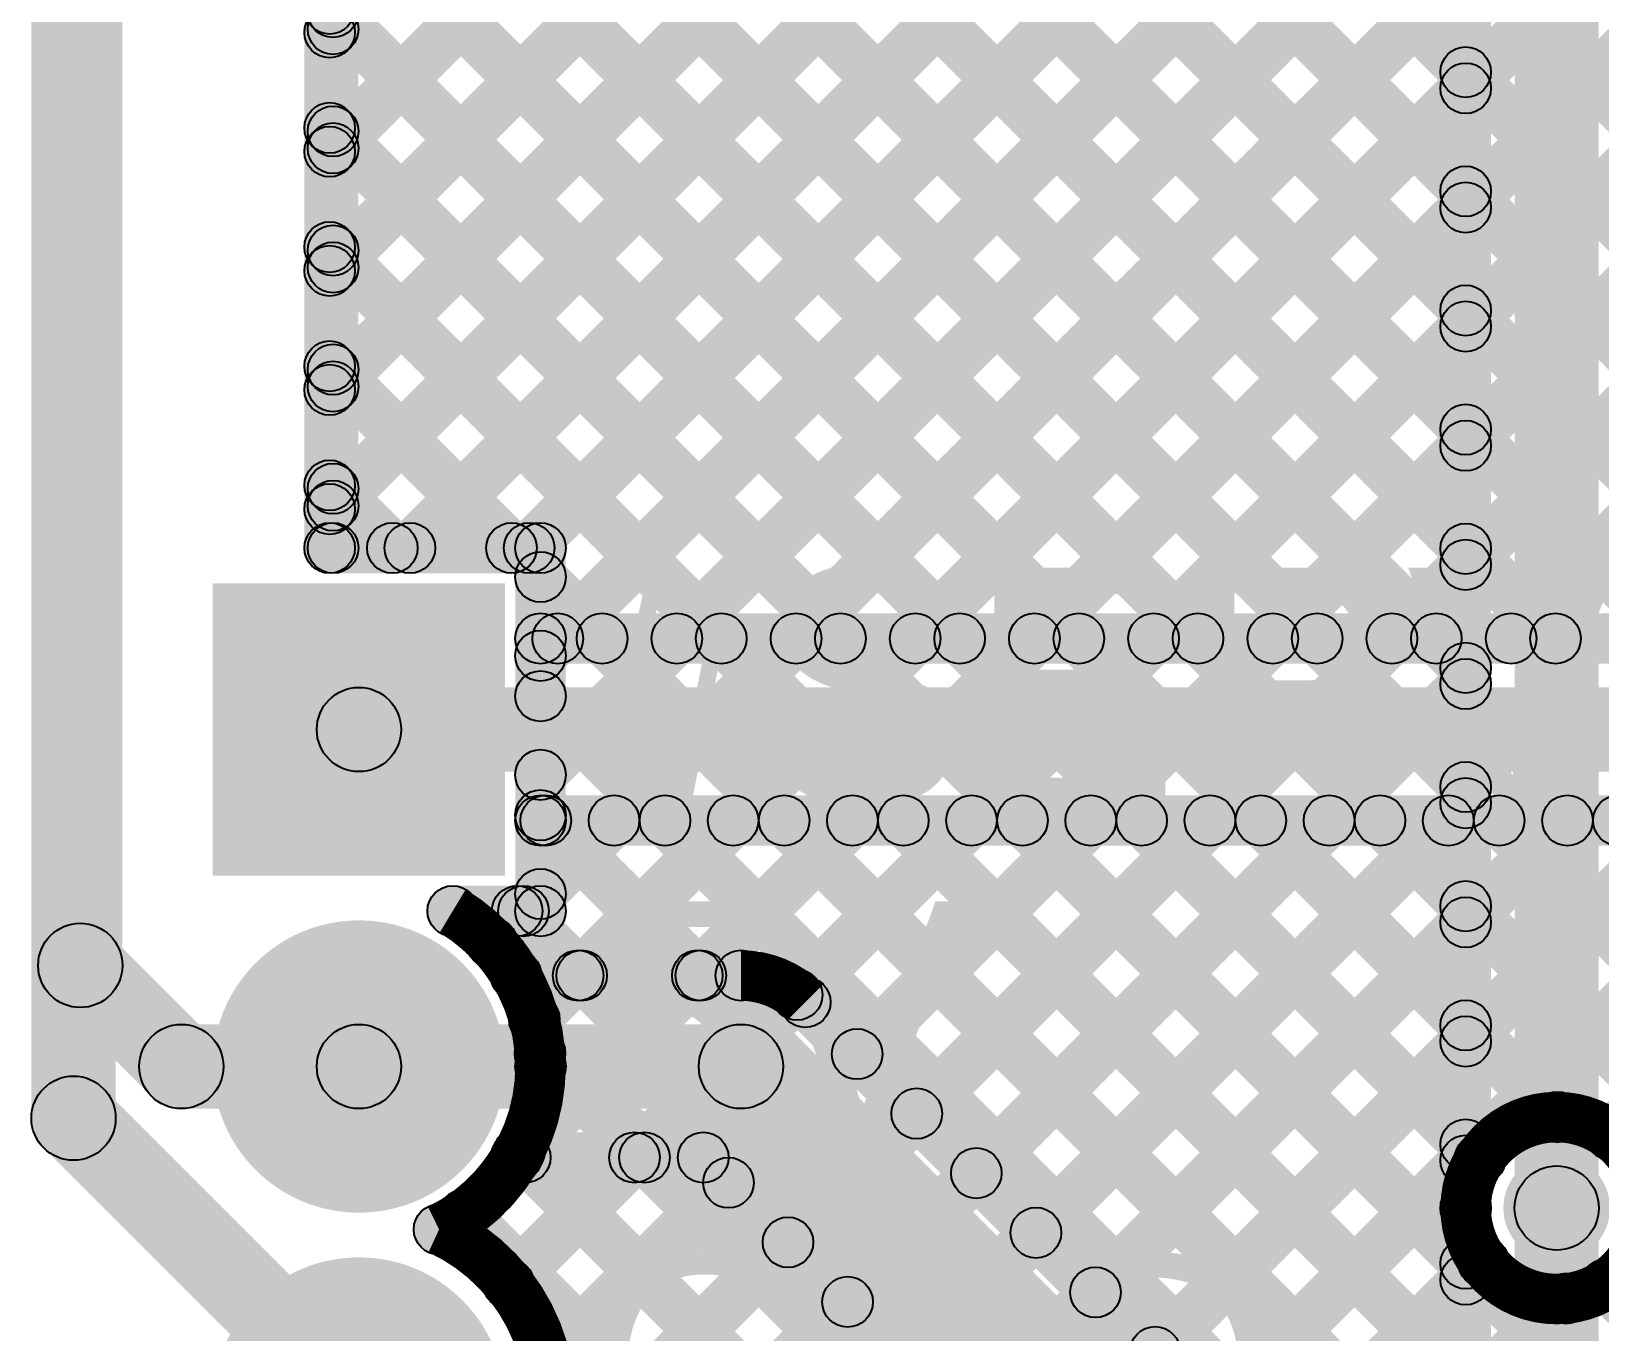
# Model space of a CAD drawing. Header units: millimetres. Extents: x 0 to 212, y 0 to 213.
# Drawn here: x -0.1025 to 0.3627, y 0.9193 to 1.3052 of the extents above; entities that cross this region are included whole.
import ezdxf

# ---------------------------------------------------------------- set-up
doc = ezdxf.new("R2010")
doc.units = ezdxf.units.MM
doc.header["$MEASUREMENT"] = 0
for name, color, linetype in [('BottomLayer', 5, 'Continuous'), ('BottomSolder', 6, 'Continuous'), ('PadHoleLayer', 156, 'Continuous'), ('TopLayer', 1, 'Continuous'), ('TopOverlay', 2, 'Continuous'), ('TopSolder', 216, 'Continuous'), ('ViaHoleLayer', 16, 'Continuous')]:
    doc.layers.add(name, color=color, linetype=linetype)

# ---------------------------------------------------------------- blocks, each defined once
blk = doc.blocks.new('HDR_M_1X3_B_5')
at = {"layer": 'BottomLayer'}
blk.add_hatch(color=5, dxfattribs=at).paths.add_polyline_path([(-0.13937, 0.03937), (-0.06063, 0.03937), (-0.06063, -0.03937), (-0.13937, -0.03937)])
h = blk.add_hatch(color=5, dxfattribs=at)
edge = h.paths.add_edge_path()
edge.add_arc((0, 0), 0.03937, 0, 360)
h = blk.add_hatch(color=5, dxfattribs=at)
edge = h.paths.add_edge_path()
edge.add_arc((0.1, 0), 0.03937, 0, 360)
at = {"layer": 'BottomSolder'}
blk.add_hatch(color=6, dxfattribs=at).paths.add_polyline_path([(-0.14337, 0.04337), (-0.05663, 0.04337), (-0.05663, -0.04337), (-0.14337, -0.04337)])
h = blk.add_hatch(color=6, dxfattribs=at)
edge = h.paths.add_edge_path()
edge.add_arc((0, 0), 0.04337, 0, 360)
h = blk.add_hatch(color=6, dxfattribs=at)
edge = h.paths.add_edge_path()
edge.add_arc((0.1, 0), 0.04337, 0, 360)
at = {"layer": 'PadHoleLayer'}
h = blk.add_hatch(color=156, dxfattribs=at)
edge = h.paths.add_edge_path()
edge.add_arc((-0.1, 0), 0.02008, 0, 360)
h = blk.add_hatch(color=156, dxfattribs=at)
edge = h.paths.add_edge_path()
edge.add_arc((0, 0), 0.02008, 0, 360)
h = blk.add_hatch(color=156, dxfattribs=at)
edge = h.paths.add_edge_path()
edge.add_arc((0.1, 0), 0.02008, 0, 360)
at = {"layer": 'TopLayer'}
blk.add_hatch(color=1, dxfattribs=at).paths.add_polyline_path([(-0.13937, 0.03937), (-0.06063, 0.03937), (-0.06063, -0.03937), (-0.13937, -0.03937)])
h = blk.add_hatch(color=1, dxfattribs=at)
edge = h.paths.add_edge_path()
edge.add_arc((0, 0), 0.03937, 0, 360)
h = blk.add_hatch(color=1, dxfattribs=at)
edge = h.paths.add_edge_path()
edge.add_arc((0.1, 0), 0.03937, 0, 360)
at = {"layer": 'TopSolder'}
blk.add_hatch(color=216, dxfattribs=at).paths.add_polyline_path([(-0.14337, 0.04337), (-0.05663, 0.04337), (-0.05663, -0.04337), (-0.14337, -0.04337)])
h = blk.add_hatch(color=216, dxfattribs=at)
edge = h.paths.add_edge_path()
edge.add_arc((0, 0), 0.04337, 0, 360)
h = blk.add_hatch(color=216, dxfattribs=at)
edge = h.paths.add_edge_path()
edge.add_arc((0.1, 0), 0.04337, 0, 360)

msp = doc.modelspace()

# ---------------------------------------------------------------- hatches: boundary and pattern name
at = {"layer": 'BottomLayer'}
for points in [[(0.3305, 0.956), (0.3155, 0.956), (0.3155, 1.956), (0.3305, 1.956)], [(0.3625, 0.956), (0.3375, 0.956), (0.3375, 1.956), (0.3625, 1.956)], [(-0.0077, 1.30054), (-0.0183, 1.31114), (0.3177, 1.64714), (0.3283, 1.63654)], [(-0.00115, 1.60662), (0.00945, 1.61723), (0.3283, 1.29838), (0.3177, 1.28777)], [(-0.0055, 1.15187), (-0.0205, 1.15187), (-0.0205, 1.61165), (-0.0055, 1.61165)], [(-0.0077, 1.26518), (-0.0183, 1.27579), (0.3177, 1.61179), (0.3283, 1.60118)], [(-0.0183, 1.58842), (-0.0077, 1.59902), (0.3283, 1.26302), (0.3177, 1.25242)], [(-0.0775, 0.98267), (-0.1025, 0.98267), (-0.1025, 1.58333), (-0.0775, 1.58333)], [(-0.0077, 1.22983), (-0.0183, 1.24043), (0.3177, 1.57643), (0.3283, 1.56583)], [(-0.0183, 1.55306), (-0.0077, 1.56367), (0.3283, 1.22767), (0.3177, 1.21706)], [(-0.0077, 1.19447), (-0.0183, 1.20508), (0.3177, 1.54108), (0.3283, 1.53047)], [(-0.0183, 1.51771), (-0.0077, 1.52831), (0.3283, 1.19231), (0.3177, 1.18171)], [(-0.0077, 1.15912), (-0.0183, 1.16972), (0.3177, 1.50572), (0.3283, 1.49512)], [(-0.0183, 1.48235), (-0.0077, 1.49296), (0.3283, 1.15696), (0.3177, 1.14635)], [(0.01511, 1.14657), (0.0045, 1.15717), (0.3177, 1.47037), (0.3283, 1.45976)], [(-0.0183, 1.447), (-0.0077, 1.4576), (0.3283, 1.1216), (0.3177, 1.111)], [(0.05046, 1.14657), (0.03986, 1.15717), (0.3177, 1.43501), (0.3283, 1.42441)], [(-0.0183, 1.41164), (-0.0077, 1.42225), (0.3283, 1.08625), (0.3177, 1.07564)], [(0.05385, 1.11459), (0.04324, 1.1252), (0.3177, 1.39966), (0.3283, 1.38905)], [(-0.0183, 1.37629), (-0.0077, 1.38689), (0.3283, 1.05089), (0.3177, 1.04029)], [(0.05385, 1.07924), (0.04324, 1.08984), (0.3177, 1.3643), (0.3283, 1.3537)], [(-0.0183, 1.34093), (-0.0077, 1.35154), (0.3283, 1.01554), (0.3177, 1.00493)], [(0.05385, 1.04388), (0.04324, 1.05449), (0.3177, 1.32895), (0.3283, 1.31834)], [(-0.0183, 1.30557), (-0.0077, 1.31618), (0.3283, 0.98018), (0.3177, 0.96957)], [(0.052, 1.00668), (0.04139, 1.01729), (0.3177, 1.29359), (0.3283, 1.28299)], [(-0.0183, 1.27022), (-0.0077, 1.28083), (0.55113, 0.722), (0.54052, 0.7114)], [(0.04689, 0.96621), (0.03628, 0.97682), (0.3177, 1.25824), (0.3283, 1.24763)], [(-0.0183, 1.23486), (-0.0077, 1.24547), (0.51577, 0.722), (0.50516, 0.7114)], [(0.04432, 0.9283), (0.03372, 0.9389), (0.3177, 1.22288), (0.3283, 1.21227)], [(-0.0183, 1.19951), (-0.0077, 1.21012), (0.04525, 1.15717), (0.03464, 1.14657)], [(0.05566, 0.90427), (0.04505, 0.91488), (0.3177, 1.18753), (0.3283, 1.17692)], [(-0.0183, 1.16415), (-0.0077, 1.17476), (0.00989, 1.15717), (-0.00072, 1.14657)], [(-0.013, 1.14437), (-0.013, 1.15937), (0.04854, 1.15937), (0.04854, 1.14437)], [(0.04592, 0.85918), (0.03531, 0.86979), (0.3177, 1.15217), (0.3283, 1.14156)], [(0.05604, 1.04413), (0.04104, 1.04413), (0.04104, 1.15187), (0.05604, 1.15187)], [(0.04324, 1.13797), (0.05385, 1.14857), (0.48041, 0.722), (0.46981, 0.7114)], [(-0.0077, 0.77021), (-0.0183, 0.78082), (0.3177, 1.11682), (0.3283, 1.10621)], [(0.04324, 1.10261), (0.05385, 1.11322), (0.44506, 0.722), (0.43445, 0.7114)], [(-0.0077, 0.73485), (-0.0183, 0.74546), (0.3177, 1.08146), (0.3283, 1.07085)], [(0.04324, 1.06726), (0.05385, 1.07786), (0.24532, 0.88639), (0.23471, 0.87578)], [(0.02249, 1.03663), (0.02249, 1.05163), (0.04854, 1.05163), (0.04854, 1.03663)], [(0.04879, 1.03883), (0.03818, 1.04943), (0.04324, 1.05449), (0.05385, 1.04388)], [(0.03939, 1.02942), (0.02878, 1.04003), (0.03818, 1.04943), (0.04879, 1.03883)], [(0.03631, 1.03883), (0.04692, 1.04943), (0.22899, 0.86736), (0.21838, 0.85675)], [(-0.0077, 0.6995), (-0.0183, 0.7101), (0.3177, 1.0461), (0.3283, 1.0355)], [(-0.0077, 0.66414), (-0.0183, 0.67475), (0.3177, 1.01075), (0.3283, 1.00014)], [(0.04309, 0.99669), (0.0537, 1.0073), (0.45558, 0.60542), (0.44497, 0.59482)], [(-0.09884, 0.97383), (-0.08116, 0.99151), (0.00351, 0.90684), (-0.01417, 0.88916)], [(0.03696, 0.96746), (0.04757, 0.97807), (0.53986, 0.48578), (0.52925, 0.47518)], [(-0.0077, 0.62879), (-0.0183, 0.63939), (0.3177, 0.97539), (0.3283, 0.96479)], [(0.02041, 0.94867), (0.03101, 0.95927), (0.5045, 0.48578), (0.4939, 0.47518)], [(0.27131, 0.87244), (0.2607, 0.88305), (0.32295, 0.9453), (0.33356, 0.93469)], [(0.35929, 0.92798), (0.3699, 0.93859), (0.58648, 0.722), (0.57587, 0.7114)], [(0.28921, 0.85498), (0.2786, 0.86559), (0.34746, 0.93445), (0.35806, 0.92384)]]:
    msp.add_hatch(color=5, dxfattribs=at).paths.add_polyline_path(points)
h = msp.add_hatch(color=5, dxfattribs=at)
edge = h.paths.add_edge_path()
edge.add_arc((-0.013, 1.31088), 0.0075, 0, 360)
h = msp.add_hatch(color=5, dxfattribs=at)
edge = h.paths.add_edge_path()
edge.add_arc((-0.013, 1.30584), 0.0075, 0, 360)
h = msp.add_hatch(color=5, dxfattribs=at)
edge = h.paths.add_edge_path()
edge.add_arc((0.323, 1.29308), 0.0075, 0, 360)
h = msp.add_hatch(color=5, dxfattribs=at)
edge = h.paths.add_edge_path()
edge.add_arc((0.323, 1.28829), 0.0075, 0, 360)
h = msp.add_hatch(color=5, dxfattribs=at)
edge = h.paths.add_edge_path()
edge.add_arc((-0.013, 1.27552), 0.0075, 0, 360)
h = msp.add_hatch(color=5, dxfattribs=at)
edge = h.paths.add_edge_path()
edge.add_arc((-0.013, 1.27049), 0.0075, 0, 360)
h = msp.add_hatch(color=5, dxfattribs=at)
edge = h.paths.add_edge_path()
edge.add_arc((0.323, 1.25772), 0.0075, 0, 360)
h = msp.add_hatch(color=5, dxfattribs=at)
edge = h.paths.add_edge_path()
edge.add_arc((0.323, 1.25293), 0.0075, 0, 360)
h = msp.add_hatch(color=5, dxfattribs=at)
edge = h.paths.add_edge_path()
edge.add_arc((-0.013, 1.24017), 0.0075, 0, 360)
h = msp.add_hatch(color=5, dxfattribs=at)
edge = h.paths.add_edge_path()
edge.add_arc((-0.013, 1.23513), 0.0075, 0, 360)
h = msp.add_hatch(color=5, dxfattribs=at)
edge = h.paths.add_edge_path()
edge.add_arc((0.323, 1.22237), 0.0075, 0, 360)
h = msp.add_hatch(color=5, dxfattribs=at)
edge = h.paths.add_edge_path()
edge.add_arc((0.323, 1.21758), 0.0075, 0, 360)
h = msp.add_hatch(color=5, dxfattribs=at)
edge = h.paths.add_edge_path()
edge.add_arc((-0.013, 1.20481), 0.0075, 0, 360)
h = msp.add_hatch(color=5, dxfattribs=at)
edge = h.paths.add_edge_path()
edge.add_arc((-0.013, 1.19978), 0.0075, 0, 360)
h = msp.add_hatch(color=5, dxfattribs=at)
edge = h.paths.add_edge_path()
edge.add_arc((0.323, 1.18701), 0.0075, 0, 360)
h = msp.add_hatch(color=5, dxfattribs=at)
edge = h.paths.add_edge_path()
edge.add_arc((0.323, 1.18222), 0.0075, 0, 360)
h = msp.add_hatch(color=5, dxfattribs=at)
edge = h.paths.add_edge_path()
edge.add_arc((-0.013, 1.16946), 0.0075, 0, 360)
h = msp.add_hatch(color=5, dxfattribs=at)
edge = h.paths.add_edge_path()
edge.add_arc((-0.013, 1.16442), 0.0075, 0, 360)
h = msp.add_hatch(color=5, dxfattribs=at)
edge = h.paths.add_edge_path()
edge.add_arc((-0.013, 1.15187), 0.0075, 0, 360)
h = msp.add_hatch(color=5, dxfattribs=at)
edge = h.paths.add_edge_path()
edge.add_arc((-0.013, 1.15187), 0.0075, 0, 360)
h = msp.add_hatch(color=5, dxfattribs=at)
edge = h.paths.add_edge_path()
edge.add_arc((0.00459, 1.15187), 0.0075, 0, 360)
h = msp.add_hatch(color=5, dxfattribs=at)
edge = h.paths.add_edge_path()
edge.add_arc((0.0098, 1.15187), 0.0075, 0, 360)
h = msp.add_hatch(color=5, dxfattribs=at)
edge = h.paths.add_edge_path()
edge.add_arc((0.03994, 1.15187), 0.0075, 0, 360)
h = msp.add_hatch(color=5, dxfattribs=at)
edge = h.paths.add_edge_path()
edge.add_arc((0.04516, 1.15187), 0.0075, 0, 360)
h = msp.add_hatch(color=5, dxfattribs=at)
edge = h.paths.add_edge_path()
edge.add_arc((0.04854, 1.15187), 0.0075, 0, 360)
h = msp.add_hatch(color=5, dxfattribs=at)
edge = h.paths.add_edge_path()
edge.add_arc((0.04854, 1.15187), 0.0075, 0, 360)
h = msp.add_hatch(color=5, dxfattribs=at)
edge = h.paths.add_edge_path()
edge.add_arc((0.323, 1.15165), 0.0075, 0, 360)
h = msp.add_hatch(color=5, dxfattribs=at)
edge = h.paths.add_edge_path()
edge.add_arc((0.323, 1.14687), 0.0075, 0, 360)
h = msp.add_hatch(color=5, dxfattribs=at)
edge = h.paths.add_edge_path()
edge.add_arc((0.04854, 1.14327), 0.0075, 0, 360)
h = msp.add_hatch(color=5, dxfattribs=at)
edge = h.paths.add_edge_path()
edge.add_arc((0.04854, 1.1199), 0.0075, 0, 360)
h = msp.add_hatch(color=5, dxfattribs=at)
edge = h.paths.add_edge_path()
edge.add_arc((0.323, 1.1163), 0.0075, 0, 360)
h = msp.add_hatch(color=5, dxfattribs=at)
edge = h.paths.add_edge_path()
edge.add_arc((0.323, 1.11151), 0.0075, 0, 360)
h = msp.add_hatch(color=5, dxfattribs=at)
edge = h.paths.add_edge_path()
edge.add_arc((0.04854, 1.10791), 0.0075, 0, 360)
h = msp.add_hatch(color=5, dxfattribs=at)
edge = h.paths.add_edge_path()
edge.add_arc((0.04854, 1.08454), 0.0075, 0, 360)
h = msp.add_hatch(color=5, dxfattribs=at)
edge = h.paths.add_edge_path()
edge.add_arc((0.323, 1.08094), 0.0075, 0, 360)
h = msp.add_hatch(color=5, dxfattribs=at)
edge = h.paths.add_edge_path()
edge.add_arc((0.04854, 1.07256), 0.0075, 0, 360)
h = msp.add_hatch(color=5, dxfattribs=at)
edge = h.paths.add_edge_path()
edge.add_arc((0.323, 1.07616), 0.0075, 0, 360)
h = msp.add_hatch(color=5, dxfattribs=at)
edge = h.paths.add_edge_path()
edge.add_arc((0.04854, 1.04919), 0.0075, 0, 360)
h = msp.add_hatch(color=5, dxfattribs=at)
edge = h.paths.add_edge_path()
edge.add_arc((0.04854, 1.04919), 0.0075, 0, 360)
h = msp.add_hatch(color=5, dxfattribs=at)
edge = h.paths.add_edge_path()
edge.add_arc((0.02249, 1.04413), 0.0075, 0, 360)
h = msp.add_hatch(color=5, dxfattribs=at)
edge = h.paths.add_edge_path()
edge.add_arc((0.02249, 1.04413), 0.0075, 0, 360)
h = msp.add_hatch(color=5, dxfattribs=at)
edge = h.paths.add_edge_path()
edge.add_arc((0.04162, 1.04413), 0.0075, 0, 360)
h = msp.add_hatch(color=5, dxfattribs=at)
edge = h.paths.add_edge_path()
edge.add_arc((0.04349, 1.04413), 0.0075, 0, 360)
h = msp.add_hatch(color=5, dxfattribs=at)
edge = h.paths.add_edge_path()
edge.add_arc((0.04349, 1.04413), 0.0075, 0, 360)
h = msp.add_hatch(color=5, dxfattribs=at)
edge = h.paths.add_edge_path()
edge.add_arc((0.04854, 1.04413), 0.0075, 0, 360)
h = msp.add_hatch(color=5, dxfattribs=at)
edge = h.paths.add_edge_path()
edge.add_arc((0.04854, 1.04413), 0.0075, 0, 360)
h = msp.add_hatch(color=5, dxfattribs=at)
edge = h.paths.add_edge_path()
edge.add_arc((0.323, 1.04559), 0.0075, 0, 360)
h = msp.add_hatch(color=5, dxfattribs=at)
edge = h.paths.add_edge_path()
edge.add_arc((0.323, 1.0408), 0.0075, 0, 360)
h = msp.add_hatch(color=5, dxfattribs=at)
edge = h.paths.add_edge_path()
edge.add_arc((0.03408, 1.03473), 0.0075, 0, 360)
h = msp.add_hatch(color=5, dxfattribs=at)
edge = h.paths.add_edge_path()
edge.add_arc((0.0467, 1.01198), 0.0075, 0, 360)
h = msp.add_hatch(color=5, dxfattribs=at)
edge = h.paths.add_edge_path()
edge.add_arc((0.323, 1.01023), 0.0075, 0, 360)
h = msp.add_hatch(color=5, dxfattribs=at)
edge = h.paths.add_edge_path()
edge.add_arc((0.323, 1.00545), 0.0075, 0, 360)
h = msp.add_hatch(color=5, dxfattribs=at)
edge = h.paths.add_edge_path()
edge.add_arc((0.04839, 1.002), 0.0075, 0, 360)
h = msp.add_hatch(color=5, dxfattribs=at)
edge = h.paths.add_edge_path()
edge.add_arc((0.04854, 0.998), 0.0075, 0, 360)
h = msp.add_hatch(color=5, dxfattribs=at)
edge = h.paths.add_edge_path()
edge.add_arc((0.04854, 0.998), 0.0075, 0, 360)
h = msp.add_hatch(color=5, dxfattribs=at)
edge = h.paths.add_edge_path()
edge.add_arc((-0.09, 0.98267), 0.0125, 0, 360)
h = msp.add_hatch(color=5, dxfattribs=at)
edge = h.paths.add_edge_path()
edge.add_arc((-0.09, 0.98267), 0.0125, 0, 360)
h = msp.add_hatch(color=5, dxfattribs=at)
edge = h.paths.add_edge_path()
edge.add_arc((0.323, 0.97488), 0.0075, 0, 360)
h = msp.add_hatch(color=5, dxfattribs=at)
edge = h.paths.add_edge_path()
edge.add_arc((0.04158, 0.97152), 0.0075, 0, 360)
h = msp.add_hatch(color=5, dxfattribs=at)
edge = h.paths.add_edge_path()
edge.add_arc((0.04227, 0.97277), 0.0075, 0, 360)
h = msp.add_hatch(color=5, dxfattribs=at)
edge = h.paths.add_edge_path()
edge.add_arc((0.323, 0.97009), 0.0075, 0, 360)
h = msp.add_hatch(color=5, dxfattribs=at)
edge = h.paths.add_edge_path()
edge.add_arc((0.35, 0.956), 0.0125, 0, 360)
h = msp.add_hatch(color=5, dxfattribs=at)
edge = h.paths.add_edge_path()
edge.add_arc((0.35, 0.956), 0.01181, 0, 360)
h = msp.add_hatch(color=5, dxfattribs=at)
edge = h.paths.add_edge_path()
edge.add_arc((0.323, 0.956), 0.0075, 0, 360)
h = msp.add_hatch(color=5, dxfattribs=at)
edge = h.paths.add_edge_path()
edge.add_arc((0.323, 0.956), 0.0075, 0, 360)
h = msp.add_hatch(color=5, dxfattribs=at)
edge = h.paths.add_edge_path()
edge.add_arc((0.02571, 0.95397), 0.0075, 0, 360)
h = msp.add_hatch(color=5, dxfattribs=at)
edge = h.paths.add_edge_path()
edge.add_arc((0.01845, 0.94966), 0.0075, 0, 360)
h = msp.add_hatch(color=5, dxfattribs=at)
edge = h.paths.add_edge_path()
edge.add_arc((0.01845, 0.94966), 0.0075, 0, 360)
h = msp.add_hatch(color=5, dxfattribs=at)
edge = h.paths.add_edge_path()
edge.add_arc((0.32826, 0.93999), 0.0075, 0, 360)
h = msp.add_hatch(color=5, dxfattribs=at)
edge = h.paths.add_edge_path()
edge.add_arc((0.03902, 0.9336), 0.0075, 0, 360)
h = msp.add_hatch(color=5, dxfattribs=at)
edge = h.paths.add_edge_path()
edge.add_arc((0.36459, 0.93328), 0.0075, 0, 360)
h = msp.add_hatch(color=5, dxfattribs=at)
edge = h.paths.add_edge_path()
edge.add_arc((0.35276, 0.92914), 0.0075, 0, 360)
at = {"layer": 'BottomSolder'}
h = msp.add_hatch(color=6, dxfattribs=at)
edge = h.paths.add_edge_path()
edge.add_arc((0.35, 0.956), 0.01581, 0, 360)
at = {"layer": 'TopLayer'}
for points in [[(-0.0087, 1.29954), (-0.0193, 1.31014), (0.4427, 1.77214), (0.4533, 1.76154)], [(-0.0755, 1.028), (-0.1005, 1.028), (-0.1005, 1.74), (-0.0755, 1.74)], [(-0.0087, 1.26418), (-0.0193, 1.27479), (0.4427, 1.73679), (0.4533, 1.72618)], [(-0.0087, 1.22883), (-0.0193, 1.23943), (0.4427, 1.70143), (0.4533, 1.69083)], [(-0.0087, 1.19347), (-0.0193, 1.20408), (0.4427, 1.66608), (0.4533, 1.65547)], [(-0.0087, 1.15812), (-0.0193, 1.16872), (0.4427, 1.63072), (0.4533, 1.62012)], [(0.02357, 1.61726), (0.03417, 1.62787), (0.4533, 1.20873), (0.4427, 1.19813)], [(-0.00115, 1.60662), (0.00945, 1.61723), (0.4533, 1.17338), (0.4427, 1.16277)], [(-0.0065, 1.15187), (-0.0215, 1.15187), (-0.0215, 1.61179), (-0.0065, 1.61179)], [(-0.0193, 1.58942), (-0.0087, 1.60002), (0.4533, 1.13802), (0.4427, 1.12742)], [(0.01511, 1.14657), (0.0045, 1.15717), (0.4427, 1.59537), (0.4533, 1.58476)], [(-0.0193, 1.55406), (-0.0087, 1.56467), (0.42866, 1.12731), (0.41806, 1.1167)], [(0.05046, 1.14657), (0.03986, 1.15717), (0.4427, 1.56001), (0.4533, 1.54941)], [(-0.0193, 1.51871), (-0.0087, 1.52931), (0.39031, 1.1303), (0.37971, 1.1197)], [(0.05895, 1.1197), (0.04834, 1.1303), (0.4427, 1.52466), (0.4533, 1.51405)], [(-0.0193, 1.48335), (-0.0087, 1.49396), (0.35496, 1.1303), (0.34435, 1.1197)], [(0.0943, 1.1197), (0.0837, 1.1303), (0.4427, 1.4893), (0.4533, 1.4787)], [(-0.0193, 1.448), (-0.0087, 1.4586), (0.3196, 1.1303), (0.309, 1.1197)], [(0.12966, 1.1197), (0.11905, 1.1303), (0.4427, 1.45395), (0.4533, 1.44334)], [(-0.0193, 1.41264), (-0.0087, 1.42325), (0.28425, 1.1303), (0.27364, 1.1197)], [(0.16501, 1.1197), (0.15441, 1.1303), (0.4427, 1.41859), (0.4533, 1.40799)], [(-0.0193, 1.37729), (-0.0087, 1.38789), (0.24889, 1.1303), (0.23829, 1.1197)], [(0.20037, 1.1197), (0.18976, 1.1303), (0.4427, 1.38324), (0.4533, 1.37263)], [(-0.0193, 1.34193), (-0.0087, 1.35254), (0.21354, 1.1303), (0.20293, 1.1197)], [(0.23573, 1.1197), (0.22512, 1.1303), (0.4427, 1.34788), (0.4533, 1.33727)], [(-0.0193, 1.30657), (-0.0087, 1.31718), (0.17818, 1.1303), (0.16757, 1.1197)], [(0.27108, 1.1197), (0.26047, 1.1303), (0.4427, 1.31253), (0.4533, 1.30192)], [(-0.0193, 1.27122), (-0.0087, 1.28183), (0.14283, 1.1303), (0.13222, 1.1197)], [(0.30644, 1.1197), (0.29583, 1.1303), (0.4427, 1.27717), (0.4533, 1.26656)], [(-0.0193, 1.23586), (-0.0087, 1.24647), (0.10747, 1.1303), (0.09686, 1.1197)], [(0.34179, 1.1197), (0.33118, 1.1303), (0.4427, 1.24182), (0.4533, 1.23121)], [(-0.0193, 1.20051), (-0.0087, 1.21112), (0.04525, 1.15717), (0.03464, 1.14657)], [(-0.0193, 1.16515), (-0.0087, 1.17576), (0.00989, 1.15717), (-0.00072, 1.14657)], [(-0.014, 1.14437), (-0.014, 1.15937), (0.04854, 1.15937), (0.04854, 1.14437)], [(0.05604, 1.125), (0.04104, 1.125), (0.04104, 1.15187), (0.05604, 1.15187)], [(0.04324, 1.13797), (0.05385, 1.14857), (0.07212, 1.1303), (0.06151, 1.1197)], [(0.04854, 1.1175), (0.04854, 1.1325), (0.411, 1.1325), (0.411, 1.1175)], [(-0.00533, 1.0855), (-0.00533, 1.1105), (0.411, 1.1105), (0.411, 1.0855)], [(0.25385, 0.89033), (0.24324, 0.90094), (0.4427, 1.10039), (0.4533, 1.08979)], [(0.05385, 1.04388), (0.04324, 1.05449), (0.06505, 1.0763), (0.07566, 1.0657)], [(0.0448, 1.0657), (0.05541, 1.0763), (0.10141, 1.0303), (0.0908, 1.0197)], [(0.04854, 1.0635), (0.04854, 1.0785), (0.411, 1.0785), (0.411, 1.0635)], [(0.06501, 1.0197), (0.05441, 1.0303), (0.10041, 1.0763), (0.11101, 1.0657)], [(0.08015, 1.0657), (0.09076, 1.0763), (0.3283, 0.83876), (0.3177, 0.82815)], [(0.10037, 1.0197), (0.08976, 1.0303), (0.13576, 1.0763), (0.14637, 1.0657)], [(0.11551, 1.0657), (0.12612, 1.0763), (0.3283, 0.87412), (0.3177, 0.86351)], [(0.12997, 1.01394), (0.11936, 1.02455), (0.17112, 1.0763), (0.18173, 1.0657)], [(0.14778, 0.9964), (0.13718, 1.00701), (0.20647, 1.0763), (0.21708, 1.0657)], [(0.15086, 1.0657), (0.16147, 1.0763), (0.3283, 0.90947), (0.3177, 0.89886)], [(0.16546, 0.97872), (0.15485, 0.98933), (0.24183, 1.0763), (0.25244, 1.0657)], [(0.18314, 0.96104), (0.17253, 0.97165), (0.27718, 1.0763), (0.28779, 1.0657)], [(0.18622, 1.0657), (0.19683, 1.0763), (0.3283, 0.94483), (0.3177, 0.93422)], [(0.20082, 0.94337), (0.19021, 0.95397), (0.31254, 1.0763), (0.32315, 1.0657)], [(0.21849, 0.92569), (0.20789, 0.9363), (0.3479, 1.0763), (0.3585, 1.0657)], [(0.22157, 1.0657), (0.23218, 1.0763), (0.33259, 0.9759), (0.32198, 0.96529)], [(0.23617, 0.90801), (0.22557, 0.91862), (0.38325, 1.0763), (0.39386, 1.0657)], [(0.25693, 1.0657), (0.26754, 1.0763), (0.35554, 0.9883), (0.34493, 0.9777)], [(0.29229, 1.0657), (0.30289, 1.0763), (0.4533, 0.92589), (0.4427, 0.91529)], [(0.32764, 1.0657), (0.33825, 1.0763), (0.4533, 0.96125), (0.4427, 0.95064)], [(0.05604, 1.04413), (0.04104, 1.04413), (0.04104, 1.071), (0.05604, 1.071)], [(0.37131, 0.97244), (0.3607, 0.98305), (0.4427, 1.06504), (0.4533, 1.05443)], [(0.02249, 1.03663), (0.02249, 1.05163), (0.04854, 1.05163), (0.04854, 1.03663)], [(0.04879, 1.03883), (0.03818, 1.04943), (0.04324, 1.05449), (0.05385, 1.04388)], [(0.03939, 1.02942), (0.02878, 1.04003), (0.03818, 1.04943), (0.04879, 1.03883)], [(0.03631, 1.03883), (0.04692, 1.04943), (0.06605, 1.0303), (0.05544, 1.0197)], [(-0.09684, 1.01916), (-0.07916, 1.03684), (-0.04916, 1.00684), (-0.06684, 0.98916)], [(0.04129, 1.0175), (0.04129, 1.0325), (0.108, 1.0325), (0.108, 1.0175)], [(0.12179, 1.01179), (0.1324, 1.0224), (0.2744, 0.8804), (0.26379, 0.86979)], [(-0.058, 0.9855), (-0.058, 1.0105), (-0.00533, 1.0105), (-0.00533, 0.9855)], [(-0.00533, 0.9855), (-0.00533, 1.0105), (0.108, 1.0105), (0.108, 0.9855)], [(0.09916, 0.98916), (0.11684, 1.00684), (0.25884, 0.86484), (0.24116, 0.84716)], [(0.04129, 0.9635), (0.04129, 0.9785), (0.09682, 0.9785), (0.09682, 0.9635)], [(0.04432, 0.9283), (0.03372, 0.9389), (0.07112, 0.9763), (0.08173, 0.9657)], [(0.03873, 0.9657), (0.04934, 0.9763), (0.3283, 0.69734), (0.3177, 0.68673)], [(0.07409, 0.9657), (0.08469, 0.9763), (0.3283, 0.73269), (0.3177, 0.72209)], [(0.09151, 0.9657), (0.10212, 0.9763), (0.23621, 0.84221), (0.2256, 0.83161)], [(0.05566, 0.90427), (0.04505, 0.91488), (0.09899, 0.96882), (0.1096, 0.95822)], [(0.02041, 0.94867), (0.03101, 0.95927), (0.3283, 0.66198), (0.3177, 0.65138)], [(0.3305, 0.0505), (0.3155, 0.0505), (0.3155, 0.956), (0.3305, 0.956)], [(0.3625, 0.00643), (0.3375, 0.00643), (0.3375, 0.956), (0.3625, 0.956)], [(0.04592, 0.85918), (0.03531, 0.86979), (0.11667, 0.95115), (0.12728, 0.94054)], [(0.27153, 0.87266), (0.26092, 0.88326), (0.3177, 0.94004), (0.3283, 0.92943)], [(-0.0087, 0.76921), (-0.0193, 0.77982), (0.13435, 0.93347), (0.14496, 0.92286)]]:
    msp.add_hatch(color=1, dxfattribs=at).paths.add_polyline_path(points)
h = msp.add_hatch(color=1, dxfattribs=at)
edge = h.paths.add_edge_path()
edge.add_arc((-0.014, 1.31188), 0.0075, 0, 360)
h = msp.add_hatch(color=1, dxfattribs=at)
edge = h.paths.add_edge_path()
edge.add_arc((-0.014, 1.30484), 0.0075, 0, 360)
h = msp.add_hatch(color=1, dxfattribs=at)
edge = h.paths.add_edge_path()
edge.add_arc((-0.014, 1.27652), 0.0075, 0, 360)
h = msp.add_hatch(color=1, dxfattribs=at)
edge = h.paths.add_edge_path()
edge.add_arc((-0.014, 1.26949), 0.0075, 0, 360)
h = msp.add_hatch(color=1, dxfattribs=at)
edge = h.paths.add_edge_path()
edge.add_arc((-0.014, 1.24117), 0.0075, 0, 360)
h = msp.add_hatch(color=1, dxfattribs=at)
edge = h.paths.add_edge_path()
edge.add_arc((-0.014, 1.23413), 0.0075, 0, 360)
h = msp.add_hatch(color=1, dxfattribs=at)
edge = h.paths.add_edge_path()
edge.add_arc((-0.014, 1.20581), 0.0075, 0, 360)
h = msp.add_hatch(color=1, dxfattribs=at)
edge = h.paths.add_edge_path()
edge.add_arc((-0.014, 1.19878), 0.0075, 0, 360)
h = msp.add_hatch(color=1, dxfattribs=at)
edge = h.paths.add_edge_path()
edge.add_arc((-0.014, 1.17046), 0.0075, 0, 360)
h = msp.add_hatch(color=1, dxfattribs=at)
edge = h.paths.add_edge_path()
edge.add_arc((-0.014, 1.16342), 0.0075, 0, 360)
h = msp.add_hatch(color=1, dxfattribs=at)
edge = h.paths.add_edge_path()
edge.add_arc((-0.014, 1.15187), 0.0075, 0, 360)
h = msp.add_hatch(color=1, dxfattribs=at)
edge = h.paths.add_edge_path()
edge.add_arc((-0.014, 1.15187), 0.0075, 0, 360)
h = msp.add_hatch(color=1, dxfattribs=at)
edge = h.paths.add_edge_path()
edge.add_arc((0.00459, 1.15187), 0.0075, 0, 360)
h = msp.add_hatch(color=1, dxfattribs=at)
edge = h.paths.add_edge_path()
edge.add_arc((0.0098, 1.15187), 0.0075, 0, 360)
h = msp.add_hatch(color=1, dxfattribs=at)
edge = h.paths.add_edge_path()
edge.add_arc((0.03994, 1.15187), 0.0075, 0, 360)
h = msp.add_hatch(color=1, dxfattribs=at)
edge = h.paths.add_edge_path()
edge.add_arc((0.04516, 1.15187), 0.0075, 0, 360)
h = msp.add_hatch(color=1, dxfattribs=at)
edge = h.paths.add_edge_path()
edge.add_arc((0.04854, 1.15187), 0.0075, 0, 360)
h = msp.add_hatch(color=1, dxfattribs=at)
edge = h.paths.add_edge_path()
edge.add_arc((0.04854, 1.15187), 0.0075, 0, 360)
h = msp.add_hatch(color=1, dxfattribs=at)
edge = h.paths.add_edge_path()
edge.add_arc((0.04854, 1.14327), 0.0075, 0, 360)
h = msp.add_hatch(color=1, dxfattribs=at)
edge = h.paths.add_edge_path()
edge.add_arc((0.04854, 1.125), 0.0075, 0, 360)
h = msp.add_hatch(color=1, dxfattribs=at)
edge = h.paths.add_edge_path()
edge.add_arc((0.04854, 1.125), 0.0075, 0, 360)
h = msp.add_hatch(color=1, dxfattribs=at)
edge = h.paths.add_edge_path()
edge.add_arc((0.05365, 1.125), 0.0075, 0, 360)
h = msp.add_hatch(color=1, dxfattribs=at)
edge = h.paths.add_edge_path()
edge.add_arc((0.06681, 1.125), 0.0075, 0, 360)
h = msp.add_hatch(color=1, dxfattribs=at)
edge = h.paths.add_edge_path()
edge.add_arc((0.089, 1.125), 0.0075, 0, 360)
h = msp.add_hatch(color=1, dxfattribs=at)
edge = h.paths.add_edge_path()
edge.add_arc((0.10217, 1.125), 0.0075, 0, 360)
h = msp.add_hatch(color=1, dxfattribs=at)
edge = h.paths.add_edge_path()
edge.add_arc((0.12436, 1.125), 0.0075, 0, 360)
h = msp.add_hatch(color=1, dxfattribs=at)
edge = h.paths.add_edge_path()
edge.add_arc((0.13752, 1.125), 0.0075, 0, 360)
h = msp.add_hatch(color=1, dxfattribs=at)
edge = h.paths.add_edge_path()
edge.add_arc((0.15971, 1.125), 0.0075, 0, 360)
h = msp.add_hatch(color=1, dxfattribs=at)
edge = h.paths.add_edge_path()
edge.add_arc((0.17288, 1.125), 0.0075, 0, 360)
h = msp.add_hatch(color=1, dxfattribs=at)
edge = h.paths.add_edge_path()
edge.add_arc((0.19507, 1.125), 0.0075, 0, 360)
h = msp.add_hatch(color=1, dxfattribs=at)
edge = h.paths.add_edge_path()
edge.add_arc((0.20823, 1.125), 0.0075, 0, 360)
h = msp.add_hatch(color=1, dxfattribs=at)
edge = h.paths.add_edge_path()
edge.add_arc((0.23042, 1.125), 0.0075, 0, 360)
h = msp.add_hatch(color=1, dxfattribs=at)
edge = h.paths.add_edge_path()
edge.add_arc((0.24359, 1.125), 0.0075, 0, 360)
h = msp.add_hatch(color=1, dxfattribs=at)
edge = h.paths.add_edge_path()
edge.add_arc((0.26578, 1.125), 0.0075, 0, 360)
h = msp.add_hatch(color=1, dxfattribs=at)
edge = h.paths.add_edge_path()
edge.add_arc((0.27894, 1.125), 0.0075, 0, 360)
h = msp.add_hatch(color=1, dxfattribs=at)
edge = h.paths.add_edge_path()
edge.add_arc((0.30113, 1.125), 0.0075, 0, 360)
h = msp.add_hatch(color=1, dxfattribs=at)
edge = h.paths.add_edge_path()
edge.add_arc((0.3143, 1.125), 0.0075, 0, 360)
h = msp.add_hatch(color=1, dxfattribs=at)
edge = h.paths.add_edge_path()
edge.add_arc((0.33649, 1.125), 0.0075, 0, 360)
h = msp.add_hatch(color=1, dxfattribs=at)
edge = h.paths.add_edge_path()
edge.add_arc((0.34965, 1.125), 0.0075, 0, 360)
h = msp.add_hatch(color=1, dxfattribs=at)
edge = h.paths.add_edge_path()
edge.add_arc((-0.00533, 1.098), 0.0125, 0, 360)
h = msp.add_hatch(color=1, dxfattribs=at)
edge = h.paths.add_edge_path()
edge.add_arc((0.04854, 1.071), 0.0075, 0, 360)
h = msp.add_hatch(color=1, dxfattribs=at)
edge = h.paths.add_edge_path()
edge.add_arc((0.04854, 1.071), 0.0075, 0, 360)
h = msp.add_hatch(color=1, dxfattribs=at)
edge = h.paths.add_edge_path()
edge.add_arc((0.0501, 1.071), 0.0075, 0, 360)
h = msp.add_hatch(color=1, dxfattribs=at)
edge = h.paths.add_edge_path()
edge.add_arc((0.07036, 1.071), 0.0075, 0, 360)
h = msp.add_hatch(color=1, dxfattribs=at)
edge = h.paths.add_edge_path()
edge.add_arc((0.08546, 1.071), 0.0075, 0, 360)
h = msp.add_hatch(color=1, dxfattribs=at)
edge = h.paths.add_edge_path()
edge.add_arc((0.10571, 1.071), 0.0075, 0, 360)
h = msp.add_hatch(color=1, dxfattribs=at)
edge = h.paths.add_edge_path()
edge.add_arc((0.12081, 1.071), 0.0075, 0, 360)
h = msp.add_hatch(color=1, dxfattribs=at)
edge = h.paths.add_edge_path()
edge.add_arc((0.14107, 1.071), 0.0075, 0, 360)
h = msp.add_hatch(color=1, dxfattribs=at)
edge = h.paths.add_edge_path()
edge.add_arc((0.15617, 1.071), 0.0075, 0, 360)
h = msp.add_hatch(color=1, dxfattribs=at)
edge = h.paths.add_edge_path()
edge.add_arc((0.17642, 1.071), 0.0075, 0, 360)
h = msp.add_hatch(color=1, dxfattribs=at)
edge = h.paths.add_edge_path()
edge.add_arc((0.19152, 1.071), 0.0075, 0, 360)
h = msp.add_hatch(color=1, dxfattribs=at)
edge = h.paths.add_edge_path()
edge.add_arc((0.21178, 1.071), 0.0075, 0, 360)
h = msp.add_hatch(color=1, dxfattribs=at)
edge = h.paths.add_edge_path()
edge.add_arc((0.22688, 1.071), 0.0075, 0, 360)
h = msp.add_hatch(color=1, dxfattribs=at)
edge = h.paths.add_edge_path()
edge.add_arc((0.24713, 1.071), 0.0075, 0, 360)
h = msp.add_hatch(color=1, dxfattribs=at)
edge = h.paths.add_edge_path()
edge.add_arc((0.26223, 1.071), 0.0075, 0, 360)
h = msp.add_hatch(color=1, dxfattribs=at)
edge = h.paths.add_edge_path()
edge.add_arc((0.28249, 1.071), 0.0075, 0, 360)
h = msp.add_hatch(color=1, dxfattribs=at)
edge = h.paths.add_edge_path()
edge.add_arc((0.29759, 1.071), 0.0075, 0, 360)
h = msp.add_hatch(color=1, dxfattribs=at)
edge = h.paths.add_edge_path()
edge.add_arc((0.31784, 1.071), 0.0075, 0, 360)
h = msp.add_hatch(color=1, dxfattribs=at)
edge = h.paths.add_edge_path()
edge.add_arc((0.33294, 1.071), 0.0075, 0, 360)
h = msp.add_hatch(color=1, dxfattribs=at)
edge = h.paths.add_edge_path()
edge.add_arc((0.3532, 1.071), 0.0075, 0, 360)
h = msp.add_hatch(color=1, dxfattribs=at)
edge = h.paths.add_edge_path()
edge.add_arc((0.3683, 1.071), 0.0075, 0, 360)
h = msp.add_hatch(color=1, dxfattribs=at)
edge = h.paths.add_edge_path()
edge.add_arc((0.04854, 1.04919), 0.0075, 0, 360)
h = msp.add_hatch(color=1, dxfattribs=at)
edge = h.paths.add_edge_path()
edge.add_arc((0.04854, 1.04919), 0.0075, 0, 360)
h = msp.add_hatch(color=1, dxfattribs=at)
edge = h.paths.add_edge_path()
edge.add_arc((0.02249, 1.04413), 0.0075, 0, 360)
h = msp.add_hatch(color=1, dxfattribs=at)
edge = h.paths.add_edge_path()
edge.add_arc((0.02249, 1.04413), 0.0075, 0, 360)
h = msp.add_hatch(color=1, dxfattribs=at)
edge = h.paths.add_edge_path()
edge.add_arc((0.04162, 1.04413), 0.0075, 0, 360)
h = msp.add_hatch(color=1, dxfattribs=at)
edge = h.paths.add_edge_path()
edge.add_arc((0.04349, 1.04413), 0.0075, 0, 360)
h = msp.add_hatch(color=1, dxfattribs=at)
edge = h.paths.add_edge_path()
edge.add_arc((0.04349, 1.04413), 0.0075, 0, 360)
h = msp.add_hatch(color=1, dxfattribs=at)
edge = h.paths.add_edge_path()
edge.add_arc((0.04854, 1.04413), 0.0075, 0, 360)
h = msp.add_hatch(color=1, dxfattribs=at)
edge = h.paths.add_edge_path()
edge.add_arc((0.04854, 1.04413), 0.0075, 0, 360)
h = msp.add_hatch(color=1, dxfattribs=at)
edge = h.paths.add_edge_path()
edge.add_arc((0.03408, 1.03473), 0.0075, 0, 360)
h = msp.add_hatch(color=1, dxfattribs=at)
edge = h.paths.add_edge_path()
edge.add_arc((-0.088, 1.028), 0.0125, 0, 360)
h = msp.add_hatch(color=1, dxfattribs=at)
edge = h.paths.add_edge_path()
edge.add_arc((-0.088, 1.028), 0.0125, 0, 360)
h = msp.add_hatch(color=1, dxfattribs=at)
edge = h.paths.add_edge_path()
edge.add_arc((0.04129, 1.025), 0.0075, 0, 360)
h = msp.add_hatch(color=1, dxfattribs=at)
edge = h.paths.add_edge_path()
edge.add_arc((0.04129, 1.025), 0.0075, 0, 360)
h = msp.add_hatch(color=1, dxfattribs=at)
edge = h.paths.add_edge_path()
edge.add_arc((0.05971, 1.025), 0.0075, 0, 360)
h = msp.add_hatch(color=1, dxfattribs=at)
edge = h.paths.add_edge_path()
edge.add_arc((0.06075, 1.025), 0.0075, 0, 360)
h = msp.add_hatch(color=1, dxfattribs=at)
edge = h.paths.add_edge_path()
edge.add_arc((0.09507, 1.025), 0.0075, 0, 360)
h = msp.add_hatch(color=1, dxfattribs=at)
edge = h.paths.add_edge_path()
edge.add_arc((0.0961, 1.025), 0.0075, 0, 360)
h = msp.add_hatch(color=1, dxfattribs=at)
edge = h.paths.add_edge_path()
edge.add_arc((0.108, 1.025), 0.0075, 0, 360)
h = msp.add_hatch(color=1, dxfattribs=at)
edge = h.paths.add_edge_path()
edge.add_arc((0.108, 1.025), 0.0075, 0, 360)
h = msp.add_hatch(color=1, dxfattribs=at)
edge = h.paths.add_edge_path()
edge.add_arc((0.108, 1.025), 0.0075, 0, 360)
h = msp.add_hatch(color=1, dxfattribs=at)
edge = h.paths.add_edge_path()
edge.add_arc((0.12467, 1.01924), 0.0075, 0, 360)
h = msp.add_hatch(color=1, dxfattribs=at)
edge = h.paths.add_edge_path()
edge.add_arc((0.12709, 1.01709), 0.0075, 0, 360)
h = msp.add_hatch(color=1, dxfattribs=at)
edge = h.paths.add_edge_path()
edge.add_arc((0.12709, 1.01709), 0.0075, 0, 360)
h = msp.add_hatch(color=1, dxfattribs=at)
edge = h.paths.add_edge_path()
edge.add_arc((0.12709, 1.01709), 0.0075, 0, 360)
h = msp.add_hatch(color=1, dxfattribs=at)
edge = h.paths.add_edge_path()
edge.add_arc((-0.058, 0.998), 0.0125, 0, 360)
h = msp.add_hatch(color=1, dxfattribs=at)
edge = h.paths.add_edge_path()
edge.add_arc((-0.058, 0.998), 0.0125, 0, 360)
h = msp.add_hatch(color=1, dxfattribs=at)
edge = h.paths.add_edge_path()
edge.add_arc((-0.00533, 0.998), 0.0125, 0, 360)
h = msp.add_hatch(color=1, dxfattribs=at)
edge = h.paths.add_edge_path()
edge.add_arc((-0.00533, 0.998), 0.0125, 0, 360)
h = msp.add_hatch(color=1, dxfattribs=at)
edge = h.paths.add_edge_path()
edge.add_arc((0.108, 0.998), 0.0125, 0, 360)
h = msp.add_hatch(color=1, dxfattribs=at)
edge = h.paths.add_edge_path()
edge.add_arc((0.108, 0.998), 0.0125, 0, 360)
h = msp.add_hatch(color=1, dxfattribs=at)
edge = h.paths.add_edge_path()
edge.add_arc((0.14248, 1.0017), 0.0075, 0, 360)
h = msp.add_hatch(color=1, dxfattribs=at)
edge = h.paths.add_edge_path()
edge.add_arc((0.16016, 0.98403), 0.0075, 0, 360)
h = msp.add_hatch(color=1, dxfattribs=at)
edge = h.paths.add_edge_path()
edge.add_arc((0.35023, 0.983), 0.0075, 0, 360)
h = msp.add_hatch(color=1, dxfattribs=at)
edge = h.paths.add_edge_path()
edge.add_arc((0.36601, 0.97774), 0.0075, 0, 360)
h = msp.add_hatch(color=1, dxfattribs=at)
edge = h.paths.add_edge_path()
edge.add_arc((0.04129, 0.971), 0.0075, 0, 360)
h = msp.add_hatch(color=1, dxfattribs=at)
edge = h.paths.add_edge_path()
edge.add_arc((0.04129, 0.971), 0.0075, 0, 360)
h = msp.add_hatch(color=1, dxfattribs=at)
edge = h.paths.add_edge_path()
edge.add_arc((0.04404, 0.971), 0.0075, 0, 360)
h = msp.add_hatch(color=1, dxfattribs=at)
edge = h.paths.add_edge_path()
edge.add_arc((0.07642, 0.971), 0.0075, 0, 360)
h = msp.add_hatch(color=1, dxfattribs=at)
edge = h.paths.add_edge_path()
edge.add_arc((0.07939, 0.971), 0.0075, 0, 360)
h = msp.add_hatch(color=1, dxfattribs=at)
edge = h.paths.add_edge_path()
edge.add_arc((0.09682, 0.971), 0.0075, 0, 360)
h = msp.add_hatch(color=1, dxfattribs=at)
edge = h.paths.add_edge_path()
edge.add_arc((0.09682, 0.971), 0.0075, 0, 360)
h = msp.add_hatch(color=1, dxfattribs=at)
edge = h.paths.add_edge_path()
edge.add_arc((0.32728, 0.97059), 0.0075, 0, 360)
h = msp.add_hatch(color=1, dxfattribs=at)
edge = h.paths.add_edge_path()
edge.add_arc((0.17784, 0.96635), 0.0075, 0, 360)
h = msp.add_hatch(color=1, dxfattribs=at)
edge = h.paths.add_edge_path()
edge.add_arc((0.1043, 0.96352), 0.0075, 0, 360)
h = msp.add_hatch(color=1, dxfattribs=at)
edge = h.paths.add_edge_path()
edge.add_arc((0.35, 0.956), 0.0125, 0, 360)
h = msp.add_hatch(color=1, dxfattribs=at)
edge = h.paths.add_edge_path()
edge.add_arc((0.35, 0.956), 0.01181, 0, 360)
h = msp.add_hatch(color=1, dxfattribs=at)
edge = h.paths.add_edge_path()
edge.add_arc((0.323, 0.956), 0.0075, 0, 360)
h = msp.add_hatch(color=1, dxfattribs=at)
edge = h.paths.add_edge_path()
edge.add_arc((0.323, 0.956), 0.0075, 0, 360)
h = msp.add_hatch(color=1, dxfattribs=at)
edge = h.paths.add_edge_path()
edge.add_arc((0.02571, 0.95397), 0.0075, 0, 360)
h = msp.add_hatch(color=1, dxfattribs=at)
edge = h.paths.add_edge_path()
edge.add_arc((0.01845, 0.94966), 0.0075, 0, 360)
h = msp.add_hatch(color=1, dxfattribs=at)
edge = h.paths.add_edge_path()
edge.add_arc((0.01845, 0.94966), 0.0075, 0, 360)
h = msp.add_hatch(color=1, dxfattribs=at)
edge = h.paths.add_edge_path()
edge.add_arc((0.19551, 0.94867), 0.0075, 0, 360)
h = msp.add_hatch(color=1, dxfattribs=at)
edge = h.paths.add_edge_path()
edge.add_arc((0.12197, 0.94584), 0.0075, 0, 360)
h = msp.add_hatch(color=1, dxfattribs=at)
edge = h.paths.add_edge_path()
edge.add_arc((0.323, 0.93952), 0.0075, 0, 360)
h = msp.add_hatch(color=1, dxfattribs=at)
edge = h.paths.add_edge_path()
edge.add_arc((0.03902, 0.9336), 0.0075, 0, 360)
h = msp.add_hatch(color=1, dxfattribs=at)
edge = h.paths.add_edge_path()
edge.add_arc((0.323, 0.93474), 0.0075, 0, 360)
h = msp.add_hatch(color=1, dxfattribs=at)
edge = h.paths.add_edge_path()
edge.add_arc((0.13965, 0.92816), 0.0075, 0, 360)
h = msp.add_hatch(color=1, dxfattribs=at)
edge = h.paths.add_edge_path()
edge.add_arc((0.21319, 0.93099), 0.0075, 0, 360)
h = msp.add_hatch(color=1, dxfattribs=at)
edge = h.paths.add_edge_path()
edge.add_arc((0.23087, 0.91332), 0.0075, 0, 360)
at = {"layer": 'TopSolder'}
h = msp.add_hatch(color=216, dxfattribs=at)
edge = h.paths.add_edge_path()
edge.add_arc((0.35, 0.956), 0.01581, 0, 360)
at = {"layer": 'ViaHoleLayer'}
h = msp.add_hatch(color=16, dxfattribs=at)
edge = h.paths.add_edge_path()
edge.add_arc((0.35, 0.956), 0.00591, 0, 360)

# ---------------------------------------------------------------- linework, layer by layer
at = {"layer": 'BottomLayer', "const_width": 0.015}
for points in [[(0.02249, 1.04413, -0.262838), (0.04854, 0.998)], [(0.04854, 0.998, -0.285841), (0.01845, 0.94966)], [(0.377, 0.956, -1), (0.323, 0.956)], [(0.01845, 0.94966, -0.292827), (0.05154, 0.898)]]:
    msp.add_lwpolyline(points, format="xyb", dxfattribs=at)
at = {"layer": 'BottomLayer'}
for centre, radius in [((-0.013, 1.31088), 0.0075), ((-0.013, 1.30584), 0.0075), ((0.323, 1.29308), 0.0075), ((0.323, 1.28829), 0.0075), ((-0.013, 1.27552), 0.0075), ((-0.013, 1.27049), 0.0075), ((0.323, 1.25772), 0.0075), ((0.323, 1.25293), 0.0075), ((-0.013, 1.24017), 0.0075), ((-0.013, 1.23513), 0.0075), ((0.323, 1.22237), 0.0075), ((0.323, 1.21758), 0.0075), ((-0.013, 1.20481), 0.0075), ((-0.013, 1.19978), 0.0075), ((0.323, 1.18701), 0.0075), ((0.323, 1.18222), 0.0075), ((-0.013, 1.16946), 0.0075), ((-0.013, 1.16442), 0.0075), ((-0.013, 1.15187), 0.0075), ((-0.013, 1.15187), 0.0075), ((0.00459, 1.15187), 0.0075), ((0.0098, 1.15187), 0.0075), ((0.03994, 1.15187), 0.0075), ((0.04516, 1.15187), 0.0075), ((0.04854, 1.15187), 0.0075), ((0.04854, 1.15187), 0.0075), ((0.323, 1.15165), 0.0075), ((0.323, 1.14687), 0.0075), ((0.04854, 1.14327), 0.0075), ((0.04854, 1.1199), 0.0075), ((0.323, 1.1163), 0.0075), ((0.323, 1.11151), 0.0075), ((0.04854, 1.10791), 0.0075), ((0.04854, 1.08454), 0.0075), ((0.323, 1.08094), 0.0075), ((0.04854, 1.07256), 0.0075), ((0.323, 1.07616), 0.0075), ((0.04854, 1.04919), 0.0075), ((0.04854, 1.04919), 0.0075), ((0.02249, 1.04413), 0.0075), ((0.02249, 1.04413), 0.0075), ((0.04162, 1.04413), 0.0075), ((0.04349, 1.04413), 0.0075), ((0.04349, 1.04413), 0.0075), ((0.04854, 1.04413), 0.0075), ((0.04854, 1.04413), 0.0075), ((0.323, 1.04559), 0.0075), ((0.323, 1.0408), 0.0075), ((0.03408, 1.03473), 0.0075), ((0.0467, 1.01198), 0.0075), ((0.323, 1.01023), 0.0075), ((0.323, 1.00545), 0.0075), ((0.04839, 1.002), 0.0075), ((0.04854, 0.998), 0.0075), ((0.04854, 0.998), 0.0075), ((-0.09, 0.98267), 0.0125), ((-0.09, 0.98267), 0.0125), ((0.323, 0.97488), 0.0075), ((0.04158, 0.97152), 0.0075), ((0.04227, 0.97277), 0.0075), ((0.323, 0.97009), 0.0075), ((0.35, 0.956), 0.0125), ((0.323, 0.956), 0.0075), ((0.323, 0.956), 0.0075), ((0.02571, 0.95397), 0.0075), ((0.01845, 0.94966), 0.0075), ((0.01845, 0.94966), 0.0075), ((0.32826, 0.93999), 0.0075), ((0.03902, 0.9336), 0.0075), ((0.36459, 0.93328), 0.0075), ((0.35276, 0.92914), 0.0075)]:
    msp.add_circle(centre, radius, dxfattribs=at)
at = {"layer": 'TopLayer', "const_width": 0.015}
for points in [[(0.02249, 1.04413, -0.126444), (0.04129, 1.025)], [(0.108, 1.025, -0.198912), (0.12709, 1.01709)], [(0.108, 1.025, -0.198912), (0.12709, 1.01709)], [(0.323, 0.956, -1), (0.377, 0.956)], [(0.04129, 0.971, -0.148241), (0.01845, 0.94966)], [(0.01845, 0.94966, -0.292827), (0.05154, 0.898)]]:
    msp.add_lwpolyline(points, format="xyb", dxfattribs=at)
at = {"layer": 'TopLayer'}
for centre, radius in [((-0.014, 1.31188), 0.0075), ((-0.014, 1.30484), 0.0075), ((-0.014, 1.27652), 0.0075), ((-0.014, 1.26949), 0.0075), ((-0.014, 1.24117), 0.0075), ((-0.014, 1.23413), 0.0075), ((-0.014, 1.20581), 0.0075), ((-0.014, 1.19878), 0.0075), ((-0.014, 1.17046), 0.0075), ((-0.014, 1.16342), 0.0075), ((-0.014, 1.15187), 0.0075), ((-0.014, 1.15187), 0.0075), ((0.00459, 1.15187), 0.0075), ((0.0098, 1.15187), 0.0075), ((0.03994, 1.15187), 0.0075), ((0.04516, 1.15187), 0.0075), ((0.04854, 1.15187), 0.0075), ((0.04854, 1.15187), 0.0075), ((0.04854, 1.14327), 0.0075), ((0.04854, 1.125), 0.0075), ((0.04854, 1.125), 0.0075), ((0.05365, 1.125), 0.0075), ((0.06681, 1.125), 0.0075), ((0.089, 1.125), 0.0075), ((0.10217, 1.125), 0.0075), ((0.12436, 1.125), 0.0075), ((0.13752, 1.125), 0.0075), ((0.15971, 1.125), 0.0075), ((0.17288, 1.125), 0.0075), ((0.19507, 1.125), 0.0075), ((0.20823, 1.125), 0.0075), ((0.23042, 1.125), 0.0075), ((0.24359, 1.125), 0.0075), ((0.26578, 1.125), 0.0075), ((0.27894, 1.125), 0.0075), ((0.30113, 1.125), 0.0075), ((0.3143, 1.125), 0.0075), ((0.33649, 1.125), 0.0075), ((0.34965, 1.125), 0.0075), ((-0.00533, 1.098), 0.0125), ((0.04854, 1.071), 0.0075), ((0.04854, 1.071), 0.0075), ((0.0501, 1.071), 0.0075), ((0.07036, 1.071), 0.0075), ((0.08546, 1.071), 0.0075), ((0.10571, 1.071), 0.0075), ((0.12081, 1.071), 0.0075), ((0.14107, 1.071), 0.0075), ((0.15617, 1.071), 0.0075), ((0.17642, 1.071), 0.0075), ((0.19152, 1.071), 0.0075), ((0.21178, 1.071), 0.0075), ((0.22688, 1.071), 0.0075), ((0.24713, 1.071), 0.0075), ((0.26223, 1.071), 0.0075), ((0.28249, 1.071), 0.0075), ((0.29759, 1.071), 0.0075), ((0.31784, 1.071), 0.0075), ((0.33294, 1.071), 0.0075), ((0.3532, 1.071), 0.0075), ((0.3683, 1.071), 0.0075), ((0.04854, 1.04919), 0.0075), ((0.04854, 1.04919), 0.0075), ((0.02249, 1.04413), 0.0075), ((0.02249, 1.04413), 0.0075), ((0.04162, 1.04413), 0.0075), ((0.04349, 1.04413), 0.0075), ((0.04349, 1.04413), 0.0075), ((0.04854, 1.04413), 0.0075), ((0.04854, 1.04413), 0.0075), ((0.03408, 1.03473), 0.0075), ((-0.088, 1.028), 0.0125), ((-0.088, 1.028), 0.0125), ((0.04129, 1.025), 0.0075), ((0.04129, 1.025), 0.0075), ((0.05971, 1.025), 0.0075), ((0.06075, 1.025), 0.0075), ((0.09507, 1.025), 0.0075), ((0.0961, 1.025), 0.0075), ((0.108, 1.025), 0.0075), ((0.108, 1.025), 0.0075), ((0.108, 1.025), 0.0075), ((0.12467, 1.01924), 0.0075), ((0.12709, 1.01709), 0.0075), ((0.12709, 1.01709), 0.0075), ((0.12709, 1.01709), 0.0075), ((-0.058, 0.998), 0.0125), ((-0.058, 0.998), 0.0125), ((-0.00533, 0.998), 0.0125), ((-0.00533, 0.998), 0.0125), ((0.108, 0.998), 0.0125), ((0.108, 0.998), 0.0125), ((0.14248, 1.0017), 0.0075), ((0.16016, 0.98403), 0.0075), ((0.35023, 0.983), 0.0075), ((0.36601, 0.97774), 0.0075), ((0.04129, 0.971), 0.0075), ((0.04129, 0.971), 0.0075), ((0.04404, 0.971), 0.0075), ((0.07642, 0.971), 0.0075), ((0.07939, 0.971), 0.0075), ((0.09682, 0.971), 0.0075), ((0.09682, 0.971), 0.0075), ((0.32728, 0.97059), 0.0075), ((0.17784, 0.96635), 0.0075), ((0.1043, 0.96352), 0.0075), ((0.35, 0.956), 0.0125), ((0.323, 0.956), 0.0075), ((0.323, 0.956), 0.0075), ((0.02571, 0.95397), 0.0075), ((0.01845, 0.94966), 0.0075), ((0.01845, 0.94966), 0.0075), ((0.19551, 0.94867), 0.0075), ((0.12197, 0.94584), 0.0075), ((0.323, 0.93952), 0.0075), ((0.03902, 0.9336), 0.0075), ((0.323, 0.93474), 0.0075), ((0.13965, 0.92816), 0.0075), ((0.21319, 0.93099), 0.0075), ((0.23087, 0.91332), 0.0075)]:
    msp.add_circle(centre, radius, dxfattribs=at)

# ---------------------------------------------------------------- block references
at = {"rotation": 270}
msp.add_blockref('HDR_M_1X3_B_5', (-0.00533, 0.998), dxfattribs=at)

# ---------------------------------------------------------------- texts
at = {"layer": 'TopOverlay'}
for s, p in [('#SERVO', (0.061, 1.076)), ('5V', (0.0608, 0.977)), ('GND', (0.0608, 0.873))]:
    msp.add_text(s, height=0.07, rotation=360, dxfattribs=at).set_placement(p)

doc.saveas('drawing.dxf')
